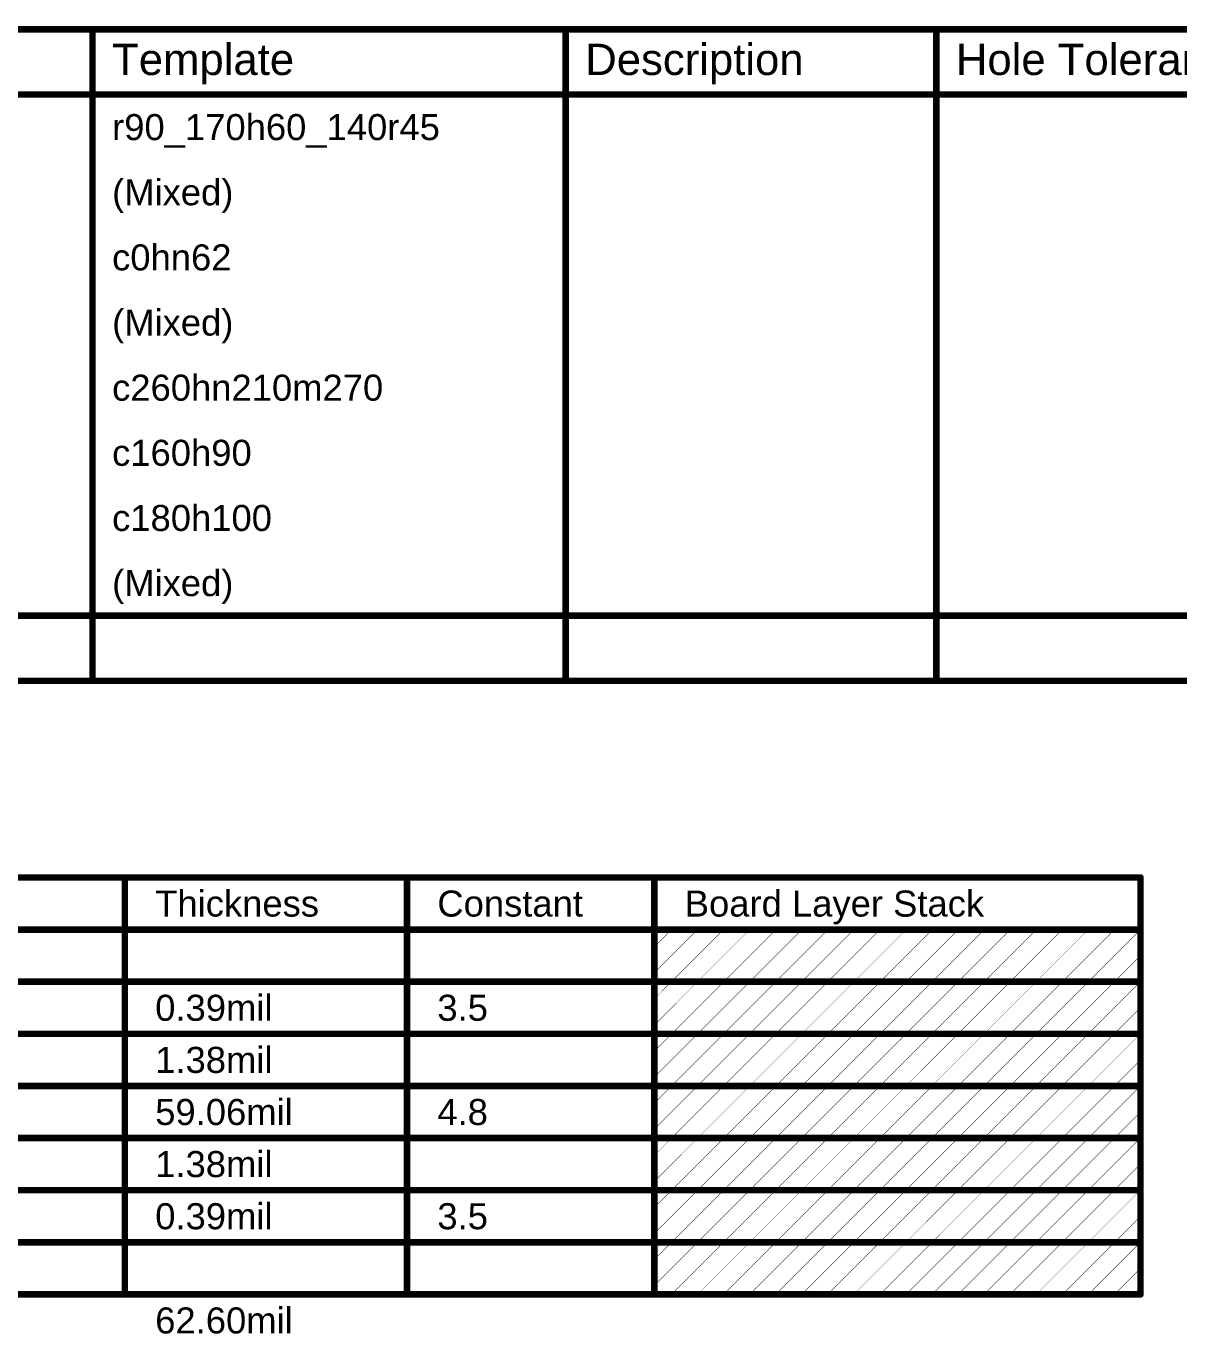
# Model space of a CAD drawing. Header units: inches. Extents: x -2 to 343, y -53 to 63.
# Drawn here: x 158.7 to 226.2, y -13.3 to 63.2 of the extents above; entities that cross this region are included whole.
import ezdxf

# ---------------------------------------------------------------- set-up
doc = ezdxf.new("R2010")
doc.units = ezdxf.units.IN
doc.layers.add('Drill Drawing', color=1, linetype='Continuous')
doc.layers.add('Fabrication', color=76, linetype='Continuous')
doc.styles.add('Arial', font='', dxfattribs={"height": 0.2})
doc.styles.get('Arial').set_extended_font_data('Arial')

msp = doc.modelspace()

# ---------------------------------------------------------------- linework, layer by layer
at = {"layer": 'Drill Drawing'}
for points in [[(2.223, 62.991, 0.381, 0.381, 0), (343.045, 62.991, 0.381, 0.381, 0)], [(162.63, 24.891, 0.381, 0.381, 0), (162.63, 62.991, 0.381, 0.381, 0)], [(190.308, 24.891, 0.381, 0.381, 0), (190.308, 62.991, 0.381, 0.381, 0)], [(211.994, 24.891, 0.381, 0.381, 0), (211.994, 62.991, 0.381, 0.381, 0)], [(2.223, 59.181, 0.381, 0.381, 0), (343.045, 59.181, 0.381, 0.381, 0)], [(2.223, 28.701, 0.381, 0.381, 0), (343.045, 28.701, 0.381, 0.381, 0)], [(2.223, 24.891, 0.381, 0.381, 0), (343.045, 24.891, 0.381, 0.381, 0)]]:
    msp.add_lwpolyline(points, format="xyseb", dxfattribs=at)
for points in [[(162.535, 62.991, 0.191, 0.191, 1), (162.726, 62.991, 0.191, 0.191, 1)], [(190.213, 62.991, 0.191, 0.191, 1), (190.404, 62.991, 0.191, 0.191, 1)], [(211.899, 62.991, 0.191, 0.191, 1), (212.089, 62.991, 0.191, 0.191, 1)], [(162.535, 24.891, 0.191, 0.191, 1), (162.726, 24.891, 0.191, 0.191, 1)], [(190.213, 24.891, 0.191, 0.191, 1), (190.404, 24.891, 0.191, 0.191, 1)], [(211.899, 24.891, 0.191, 0.191, 1), (212.089, 24.891, 0.191, 0.191, 1)]]:
    msp.add_lwpolyline(points, format="xyseb", close=True, dxfattribs=at)
at = {"layer": 'Fabrication'}
for points in [[(108.65, 13.386, 0.381, 0.381, 0), (223.936, 13.386, 0.381, 0.381, 0)], [(164.516, -10.998, 0.381, 0.381, 0), (164.516, 13.386, 0.381, 0.381, 0)], [(181.022, -10.998, 0.381, 0.381, 0), (181.022, 13.386, 0.381, 0.381, 0)], [(195.496, -10.998, 0.381, 0.381, 0), (195.496, 13.386, 0.381, 0.381, 0)], [(223.936, -10.998, 0.381, 0.381, 0), (223.936, 13.386, 0.381, 0.381, 0)], [(108.65, 10.338, 0.381, 0.381, 0), (223.936, 10.338, 0.381, 0.381, 0)], [(195.496, 9.33, 0.0254, 0.0254, 0), (196.504, 10.338, 0.0254, 0.0254, 0)], [(195.496, 7.806, 0.0254, 0.0254, 0), (198.028, 10.338, 0.0254, 0.0254, 0)], [(196.504, 7.29, 0.0254, 0.0254, 0), (199.552, 10.338, 0.0254, 0.0254, 0)], [(198.028, 7.29, 0.0254, 0.0254, 0), (201.076, 10.338, 0.0254, 0.0254, 0)], [(199.552, 7.29, 0.0254, 0.0254, 0), (202.6, 10.338, 0.0254, 0.0254, 0)], [(201.076, 7.29, 0.0254, 0.0254, 0), (204.124, 10.338, 0.0254, 0.0254, 0)], [(202.6, 7.29, 0.0254, 0.0254, 0), (205.648, 10.338, 0.0254, 0.0254, 0)], [(204.124, 7.29, 0.0254, 0.0254, 0), (207.172, 10.338, 0.0254, 0.0254, 0)], [(205.648, 7.29, 0.0254, 0.0254, 0), (208.696, 10.338, 0.0254, 0.0254, 0)], [(207.172, 7.29, 0.0254, 0.0254, 0), (210.22, 10.338, 0.0254, 0.0254, 0)], [(208.696, 7.29, 0.0254, 0.0254, 0), (211.744, 10.338, 0.0254, 0.0254, 0)], [(210.22, 7.29, 0.0254, 0.0254, 0), (213.268, 10.338, 0.0254, 0.0254, 0)], [(211.744, 7.29, 0.0254, 0.0254, 0), (214.792, 10.338, 0.0254, 0.0254, 0)], [(213.268, 7.29, 0.0254, 0.0254, 0), (216.316, 10.338, 0.0254, 0.0254, 0)], [(214.792, 7.29, 0.0254, 0.0254, 0), (217.84, 10.338, 0.0254, 0.0254, 0)], [(216.316, 7.29, 0.0254, 0.0254, 0), (219.364, 10.338, 0.0254, 0.0254, 0)], [(217.84, 7.29, 0.0254, 0.0254, 0), (220.888, 10.338, 0.0254, 0.0254, 0)], [(219.364, 7.29, 0.0254, 0.0254, 0), (222.412, 10.338, 0.0254, 0.0254, 0)], [(220.888, 7.29, 0.0254, 0.0254, 0), (223.936, 10.338, 0.0254, 0.0254, 0)], [(222.412, 7.29, 0.0254, 0.0254, 0), (223.936, 8.814, 0.0254, 0.0254, 0)], [(142.678, 7.29, 0.381, 0.381, 0), (164.516, 7.29, 0.381, 0.381, 0)], [(164.516, 7.29, 0.381, 0.381, 0), (181.022, 7.29, 0.381, 0.381, 0)], [(181.022, 7.29, 0.381, 0.381, 0), (195.496, 7.29, 0.381, 0.381, 0)], [(195.496, 7.29, 0.381, 0.381, 0), (223.936, 7.29, 0.381, 0.381, 0)], [(195.496, 6.282, 0.0254, 0.0254, 0), (196.504, 7.29, 0.0254, 0.0254, 0)], [(195.496, 4.758, 0.0254, 0.0254, 0), (198.028, 7.29, 0.0254, 0.0254, 0)], [(196.504, 4.242, 0.0254, 0.0254, 0), (199.552, 7.29, 0.0254, 0.0254, 0)], [(198.028, 4.242, 0.0254, 0.0254, 0), (201.076, 7.29, 0.0254, 0.0254, 0)], [(199.552, 4.242, 0.0254, 0.0254, 0), (202.6, 7.29, 0.0254, 0.0254, 0)], [(201.076, 4.242, 0.0254, 0.0254, 0), (204.124, 7.29, 0.0254, 0.0254, 0)], [(202.6, 4.242, 0.0254, 0.0254, 0), (205.648, 7.29, 0.0254, 0.0254, 0)], [(204.124, 4.242, 0.0254, 0.0254, 0), (207.172, 7.29, 0.0254, 0.0254, 0)], [(205.648, 4.242, 0.0254, 0.0254, 0), (208.696, 7.29, 0.0254, 0.0254, 0)], [(207.172, 4.242, 0.0254, 0.0254, 0), (210.22, 7.29, 0.0254, 0.0254, 0)], [(208.696, 4.242, 0.0254, 0.0254, 0), (211.744, 7.29, 0.0254, 0.0254, 0)], [(210.22, 4.242, 0.0254, 0.0254, 0), (213.268, 7.29, 0.0254, 0.0254, 0)], [(211.744, 4.242, 0.0254, 0.0254, 0), (214.792, 7.29, 0.0254, 0.0254, 0)], [(213.268, 4.242, 0.0254, 0.0254, 0), (216.316, 7.29, 0.0254, 0.0254, 0)], [(214.792, 4.242, 0.0254, 0.0254, 0), (217.84, 7.29, 0.0254, 0.0254, 0)], [(216.316, 4.242, 0.0254, 0.0254, 0), (219.364, 7.29, 0.0254, 0.0254, 0)], [(217.84, 4.242, 0.0254, 0.0254, 0), (220.888, 7.29, 0.0254, 0.0254, 0)], [(219.364, 4.242, 0.0254, 0.0254, 0), (222.412, 7.29, 0.0254, 0.0254, 0)], [(220.888, 4.242, 0.0254, 0.0254, 0), (223.936, 7.29, 0.0254, 0.0254, 0)], [(222.412, 4.242, 0.0254, 0.0254, 0), (223.936, 5.766, 0.0254, 0.0254, 0)], [(142.678, 4.242, 0.381, 0.381, 0), (164.516, 4.242, 0.381, 0.381, 0)], [(164.516, 4.242, 0.381, 0.381, 0), (181.022, 4.242, 0.381, 0.381, 0)], [(181.022, 4.242, 0.381, 0.381, 0), (195.496, 4.242, 0.381, 0.381, 0)], [(195.496, 4.242, 0.381, 0.381, 0), (223.936, 4.242, 0.381, 0.381, 0)], [(195.496, 3.234, 0.0254, 0.0254, 0), (196.504, 4.242, 0.0254, 0.0254, 0)], [(195.496, 1.71, 0.0254, 0.0254, 0), (198.028, 4.242, 0.0254, 0.0254, 0)], [(196.504, 1.194, 0.0254, 0.0254, 0), (199.552, 4.242, 0.0254, 0.0254, 0)], [(198.028, 1.194, 0.0254, 0.0254, 0), (201.076, 4.242, 0.0254, 0.0254, 0)], [(199.552, 1.194, 0.0254, 0.0254, 0), (202.6, 4.242, 0.0254, 0.0254, 0)], [(201.076, 1.194, 0.0254, 0.0254, 0), (204.124, 4.242, 0.0254, 0.0254, 0)], [(202.6, 1.194, 0.0254, 0.0254, 0), (205.648, 4.242, 0.0254, 0.0254, 0)], [(204.124, 1.194, 0.0254, 0.0254, 0), (207.172, 4.242, 0.0254, 0.0254, 0)], [(205.648, 1.194, 0.0254, 0.0254, 0), (208.696, 4.242, 0.0254, 0.0254, 0)], [(207.172, 1.194, 0.0254, 0.0254, 0), (210.22, 4.242, 0.0254, 0.0254, 0)], [(208.696, 1.194, 0.0254, 0.0254, 0), (211.744, 4.242, 0.0254, 0.0254, 0)], [(210.22, 1.194, 0.0254, 0.0254, 0), (213.268, 4.242, 0.0254, 0.0254, 0)], [(211.744, 1.194, 0.0254, 0.0254, 0), (214.792, 4.242, 0.0254, 0.0254, 0)], [(213.268, 1.194, 0.0254, 0.0254, 0), (216.316, 4.242, 0.0254, 0.0254, 0)], [(214.792, 1.194, 0.0254, 0.0254, 0), (217.84, 4.242, 0.0254, 0.0254, 0)], [(216.316, 1.194, 0.0254, 0.0254, 0), (219.364, 4.242, 0.0254, 0.0254, 0)], [(217.84, 1.194, 0.0254, 0.0254, 0), (220.888, 4.242, 0.0254, 0.0254, 0)], [(219.364, 1.194, 0.0254, 0.0254, 0), (222.412, 4.242, 0.0254, 0.0254, 0)], [(220.888, 1.194, 0.0254, 0.0254, 0), (223.936, 4.242, 0.0254, 0.0254, 0)], [(222.412, 1.194, 0.0254, 0.0254, 0), (223.936, 2.718, 0.0254, 0.0254, 0)], [(142.678, 1.194, 0.381, 0.381, 0), (164.516, 1.194, 0.381, 0.381, 0)], [(164.516, 1.194, 0.381, 0.381, 0), (181.022, 1.194, 0.381, 0.381, 0)], [(181.022, 1.194, 0.381, 0.381, 0), (195.496, 1.194, 0.381, 0.381, 0)], [(195.496, 1.194, 0.381, 0.381, 0), (223.936, 1.194, 0.381, 0.381, 0)], [(195.496, 0.186, 0.0254, 0.0254, 0), (196.504, 1.194, 0.0254, 0.0254, 0)], [(195.496, -1.338, 0.0254, 0.0254, 0), (198.028, 1.194, 0.0254, 0.0254, 0)], [(196.504, -1.854, 0.0254, 0.0254, 0), (199.552, 1.194, 0.0254, 0.0254, 0)], [(198.028, -1.854, 0.0254, 0.0254, 0), (201.076, 1.194, 0.0254, 0.0254, 0)], [(199.552, -1.854, 0.0254, 0.0254, 0), (202.6, 1.194, 0.0254, 0.0254, 0)], [(201.076, -1.854, 0.0254, 0.0254, 0), (204.124, 1.194, 0.0254, 0.0254, 0)], [(202.6, -1.854, 0.0254, 0.0254, 0), (205.648, 1.194, 0.0254, 0.0254, 0)], [(204.124, -1.854, 0.0254, 0.0254, 0), (207.172, 1.194, 0.0254, 0.0254, 0)], [(205.648, -1.854, 0.0254, 0.0254, 0), (208.696, 1.194, 0.0254, 0.0254, 0)], [(207.172, -1.854, 0.0254, 0.0254, 0), (210.22, 1.194, 0.0254, 0.0254, 0)], [(208.696, -1.854, 0.0254, 0.0254, 0), (211.744, 1.194, 0.0254, 0.0254, 0)], [(210.22, -1.854, 0.0254, 0.0254, 0), (213.268, 1.194, 0.0254, 0.0254, 0)], [(211.744, -1.854, 0.0254, 0.0254, 0), (214.792, 1.194, 0.0254, 0.0254, 0)], [(213.268, -1.854, 0.0254, 0.0254, 0), (216.316, 1.194, 0.0254, 0.0254, 0)], [(214.792, -1.854, 0.0254, 0.0254, 0), (217.84, 1.194, 0.0254, 0.0254, 0)], [(216.316, -1.854, 0.0254, 0.0254, 0), (219.364, 1.194, 0.0254, 0.0254, 0)], [(217.84, -1.854, 0.0254, 0.0254, 0), (220.888, 1.194, 0.0254, 0.0254, 0)], [(219.364, -1.854, 0.0254, 0.0254, 0), (222.412, 1.194, 0.0254, 0.0254, 0)], [(220.888, -1.854, 0.0254, 0.0254, 0), (223.936, 1.194, 0.0254, 0.0254, 0)], [(222.412, -1.854, 0.0254, 0.0254, 0), (223.936, -0.33, 0.0254, 0.0254, 0)], [(142.678, -1.854, 0.381, 0.381, 0), (164.516, -1.854, 0.381, 0.381, 0)], [(164.516, -1.854, 0.381, 0.381, 0), (181.022, -1.854, 0.381, 0.381, 0)], [(181.022, -1.854, 0.381, 0.381, 0), (195.496, -1.854, 0.381, 0.381, 0)], [(195.496, -1.854, 0.381, 0.381, 0), (223.936, -1.854, 0.381, 0.381, 0)], [(195.496, -2.862, 0.0254, 0.0254, 0), (196.504, -1.854, 0.0254, 0.0254, 0)], [(195.496, -4.386, 0.0254, 0.0254, 0), (198.028, -1.854, 0.0254, 0.0254, 0)], [(196.504, -4.902, 0.0254, 0.0254, 0), (199.552, -1.854, 0.0254, 0.0254, 0)], [(198.028, -4.902, 0.0254, 0.0254, 0), (201.076, -1.854, 0.0254, 0.0254, 0)], [(199.552, -4.902, 0.0254, 0.0254, 0), (202.6, -1.854, 0.0254, 0.0254, 0)], [(201.076, -4.902, 0.0254, 0.0254, 0), (204.124, -1.854, 0.0254, 0.0254, 0)], [(202.6, -4.902, 0.0254, 0.0254, 0), (205.648, -1.854, 0.0254, 0.0254, 0)], [(204.124, -4.902, 0.0254, 0.0254, 0), (207.172, -1.854, 0.0254, 0.0254, 0)], [(205.648, -4.902, 0.0254, 0.0254, 0), (208.696, -1.854, 0.0254, 0.0254, 0)], [(207.172, -4.902, 0.0254, 0.0254, 0), (210.22, -1.854, 0.0254, 0.0254, 0)], [(208.696, -4.902, 0.0254, 0.0254, 0), (211.744, -1.854, 0.0254, 0.0254, 0)], [(210.22, -4.902, 0.0254, 0.0254, 0), (213.268, -1.854, 0.0254, 0.0254, 0)], [(211.744, -4.902, 0.0254, 0.0254, 0), (214.792, -1.854, 0.0254, 0.0254, 0)], [(213.268, -4.902, 0.0254, 0.0254, 0), (216.316, -1.854, 0.0254, 0.0254, 0)], [(214.792, -4.902, 0.0254, 0.0254, 0), (217.84, -1.854, 0.0254, 0.0254, 0)], [(216.316, -4.902, 0.0254, 0.0254, 0), (219.364, -1.854, 0.0254, 0.0254, 0)], [(217.84, -4.902, 0.0254, 0.0254, 0), (220.888, -1.854, 0.0254, 0.0254, 0)], [(219.364, -4.902, 0.0254, 0.0254, 0), (222.412, -1.854, 0.0254, 0.0254, 0)], [(220.888, -4.902, 0.0254, 0.0254, 0), (223.936, -1.854, 0.0254, 0.0254, 0)], [(222.412, -4.902, 0.0254, 0.0254, 0), (223.936, -3.378, 0.0254, 0.0254, 0)], [(142.678, -4.902, 0.381, 0.381, 0), (164.516, -4.902, 0.381, 0.381, 0)], [(164.516, -4.902, 0.381, 0.381, 0), (181.022, -4.902, 0.381, 0.381, 0)], [(181.022, -4.902, 0.381, 0.381, 0), (195.496, -4.902, 0.381, 0.381, 0)], [(195.496, -4.902, 0.381, 0.381, 0), (223.936, -4.902, 0.381, 0.381, 0)], [(195.496, -5.91, 0.0254, 0.0254, 0), (196.504, -4.902, 0.0254, 0.0254, 0)], [(195.496, -7.434, 0.0254, 0.0254, 0), (198.028, -4.902, 0.0254, 0.0254, 0)], [(196.504, -7.95, 0.0254, 0.0254, 0), (199.552, -4.902, 0.0254, 0.0254, 0)], [(198.028, -7.95, 0.0254, 0.0254, 0), (201.076, -4.902, 0.0254, 0.0254, 0)], [(199.552, -7.95, 0.0254, 0.0254, 0), (202.6, -4.902, 0.0254, 0.0254, 0)], [(201.076, -7.95, 0.0254, 0.0254, 0), (204.124, -4.902, 0.0254, 0.0254, 0)], [(202.6, -7.95, 0.0254, 0.0254, 0), (205.648, -4.902, 0.0254, 0.0254, 0)], [(204.124, -7.95, 0.0254, 0.0254, 0), (207.172, -4.902, 0.0254, 0.0254, 0)], [(205.648, -7.95, 0.0254, 0.0254, 0), (208.696, -4.902, 0.0254, 0.0254, 0)], [(207.172, -7.95, 0.0254, 0.0254, 0), (210.22, -4.902, 0.0254, 0.0254, 0)], [(208.696, -7.95, 0.0254, 0.0254, 0), (211.744, -4.902, 0.0254, 0.0254, 0)], [(210.22, -7.95, 0.0254, 0.0254, 0), (213.268, -4.902, 0.0254, 0.0254, 0)], [(211.744, -7.95, 0.0254, 0.0254, 0), (214.792, -4.902, 0.0254, 0.0254, 0)], [(213.268, -7.95, 0.0254, 0.0254, 0), (216.316, -4.902, 0.0254, 0.0254, 0)], [(214.792, -7.95, 0.0254, 0.0254, 0), (217.84, -4.902, 0.0254, 0.0254, 0)], [(216.316, -7.95, 0.0254, 0.0254, 0), (219.364, -4.902, 0.0254, 0.0254, 0)], [(217.84, -7.95, 0.0254, 0.0254, 0), (220.888, -4.902, 0.0254, 0.0254, 0)], [(219.364, -7.95, 0.0254, 0.0254, 0), (222.412, -4.902, 0.0254, 0.0254, 0)], [(220.888, -7.95, 0.0254, 0.0254, 0), (223.936, -4.902, 0.0254, 0.0254, 0)], [(222.412, -7.95, 0.0254, 0.0254, 0), (223.936, -6.426, 0.0254, 0.0254, 0)], [(142.678, -7.95, 0.381, 0.381, 0), (164.516, -7.95, 0.381, 0.381, 0)], [(164.516, -7.95, 0.381, 0.381, 0), (181.022, -7.95, 0.381, 0.381, 0)], [(181.022, -7.95, 0.381, 0.381, 0), (195.496, -7.95, 0.381, 0.381, 0)], [(195.496, -7.95, 0.381, 0.381, 0), (223.936, -7.95, 0.381, 0.381, 0)], [(195.496, -8.958, 0.0254, 0.0254, 0), (196.504, -7.95, 0.0254, 0.0254, 0)], [(195.496, -10.482, 0.0254, 0.0254, 0), (198.028, -7.95, 0.0254, 0.0254, 0)], [(196.504, -10.998, 0.0254, 0.0254, 0), (199.552, -7.95, 0.0254, 0.0254, 0)], [(198.028, -10.998, 0.0254, 0.0254, 0), (201.076, -7.95, 0.0254, 0.0254, 0)], [(199.552, -10.998, 0.0254, 0.0254, 0), (202.6, -7.95, 0.0254, 0.0254, 0)], [(201.076, -10.998, 0.0254, 0.0254, 0), (204.124, -7.95, 0.0254, 0.0254, 0)], [(202.6, -10.998, 0.0254, 0.0254, 0), (205.648, -7.95, 0.0254, 0.0254, 0)], [(204.124, -10.998, 0.0254, 0.0254, 0), (207.172, -7.95, 0.0254, 0.0254, 0)], [(205.648, -10.998, 0.0254, 0.0254, 0), (208.696, -7.95, 0.0254, 0.0254, 0)], [(207.172, -10.998, 0.0254, 0.0254, 0), (210.22, -7.95, 0.0254, 0.0254, 0)], [(208.696, -10.998, 0.0254, 0.0254, 0), (211.744, -7.95, 0.0254, 0.0254, 0)], [(210.22, -10.998, 0.0254, 0.0254, 0), (213.268, -7.95, 0.0254, 0.0254, 0)], [(211.744, -10.998, 0.0254, 0.0254, 0), (214.792, -7.95, 0.0254, 0.0254, 0)], [(213.268, -10.998, 0.0254, 0.0254, 0), (216.316, -7.95, 0.0254, 0.0254, 0)], [(214.792, -10.998, 0.0254, 0.0254, 0), (217.84, -7.95, 0.0254, 0.0254, 0)], [(216.316, -10.998, 0.0254, 0.0254, 0), (219.364, -7.95, 0.0254, 0.0254, 0)], [(217.84, -10.998, 0.0254, 0.0254, 0), (220.888, -7.95, 0.0254, 0.0254, 0)], [(219.364, -10.998, 0.0254, 0.0254, 0), (222.412, -7.95, 0.0254, 0.0254, 0)], [(220.888, -10.998, 0.0254, 0.0254, 0), (223.936, -7.95, 0.0254, 0.0254, 0)], [(222.412, -10.998, 0.0254, 0.0254, 0), (223.936, -9.474, 0.0254, 0.0254, 0)], [(142.678, -10.998, 0.381, 0.381, 0), (164.516, -10.998, 0.381, 0.381, 0)], [(164.516, -10.998, 0.381, 0.381, 0), (181.022, -10.998, 0.381, 0.381, 0)], [(181.022, -10.998, 0.381, 0.381, 0), (195.496, -10.998, 0.381, 0.381, 0)], [(195.496, -10.998, 0.381, 0.381, 0), (223.936, -10.998, 0.381, 0.381, 0)]]:
    msp.add_lwpolyline(points, format="xyseb", dxfattribs=at)
for points in [[(164.421, 13.386, 0.191, 0.191, 1), (164.611, 13.386, 0.191, 0.191, 1)], [(180.926, 13.386, 0.191, 0.191, 1), (181.117, 13.386, 0.191, 0.191, 1)], [(195.401, 13.386, 0.191, 0.191, 1), (195.591, 13.386, 0.191, 0.191, 1)], [(223.841, 13.386, 0.191, 0.191, 1), (224.031, 13.386, 0.191, 0.191, 1)], [(223.841, 13.386, 0.191, 0.191, 1), (224.031, 13.386, 0.191, 0.191, 1)], [(196.498, 10.338, 0.0127, 0.0127, 1), (196.51, 10.338, 0.0127, 0.0127, 1)], [(198.022, 10.338, 0.0127, 0.0127, 1), (198.034, 10.338, 0.0127, 0.0127, 1)], [(199.546, 10.338, 0.0127, 0.0127, 1), (199.558, 10.338, 0.0127, 0.0127, 1)], [(201.07, 10.338, 0.0127, 0.0127, 1), (201.082, 10.338, 0.0127, 0.0127, 1)], [(202.594, 10.338, 0.0127, 0.0127, 1), (202.606, 10.338, 0.0127, 0.0127, 1)], [(204.118, 10.338, 0.0127, 0.0127, 1), (204.13, 10.338, 0.0127, 0.0127, 1)], [(205.642, 10.338, 0.0127, 0.0127, 1), (205.654, 10.338, 0.0127, 0.0127, 1)], [(207.166, 10.338, 0.0127, 0.0127, 1), (207.178, 10.338, 0.0127, 0.0127, 1)], [(208.69, 10.338, 0.0127, 0.0127, 1), (208.702, 10.338, 0.0127, 0.0127, 1)], [(210.214, 10.338, 0.0127, 0.0127, 1), (210.226, 10.338, 0.0127, 0.0127, 1)], [(211.738, 10.338, 0.0127, 0.0127, 1), (211.75, 10.338, 0.0127, 0.0127, 1)], [(213.262, 10.338, 0.0127, 0.0127, 1), (213.274, 10.338, 0.0127, 0.0127, 1)], [(214.786, 10.338, 0.0127, 0.0127, 1), (214.798, 10.338, 0.0127, 0.0127, 1)], [(216.31, 10.338, 0.0127, 0.0127, 1), (216.322, 10.338, 0.0127, 0.0127, 1)], [(217.834, 10.338, 0.0127, 0.0127, 1), (217.846, 10.338, 0.0127, 0.0127, 1)], [(219.358, 10.338, 0.0127, 0.0127, 1), (219.37, 10.338, 0.0127, 0.0127, 1)], [(220.882, 10.338, 0.0127, 0.0127, 1), (220.894, 10.338, 0.0127, 0.0127, 1)], [(222.406, 10.338, 0.0127, 0.0127, 1), (222.418, 10.338, 0.0127, 0.0127, 1)], [(223.841, 10.338, 0.191, 0.191, 1), (224.031, 10.338, 0.191, 0.191, 1)], [(223.93, 10.338, 0.0127, 0.0127, 1), (223.942, 10.338, 0.0127, 0.0127, 1)], [(195.49, 9.33, 0.0127, 0.0127, 1), (195.502, 9.33, 0.0127, 0.0127, 1)], [(223.93, 8.814, 0.0127, 0.0127, 1), (223.942, 8.814, 0.0127, 0.0127, 1)], [(195.49, 7.806, 0.0127, 0.0127, 1), (195.502, 7.806, 0.0127, 0.0127, 1)], [(164.421, 7.29, 0.191, 0.191, 1), (164.611, 7.29, 0.191, 0.191, 1)], [(164.421, 7.29, 0.191, 0.191, 1), (164.611, 7.29, 0.191, 0.191, 1)], [(180.926, 7.29, 0.191, 0.191, 1), (181.117, 7.29, 0.191, 0.191, 1)], [(180.926, 7.29, 0.191, 0.191, 1), (181.117, 7.29, 0.191, 0.191, 1)], [(195.401, 7.29, 0.191, 0.191, 1), (195.591, 7.29, 0.191, 0.191, 1)], [(195.401, 7.29, 0.191, 0.191, 1), (195.591, 7.29, 0.191, 0.191, 1)], [(196.498, 7.29, 0.0127, 0.0127, 1), (196.51, 7.29, 0.0127, 0.0127, 1)], [(196.498, 7.29, 0.0127, 0.0127, 1), (196.51, 7.29, 0.0127, 0.0127, 1)], [(198.022, 7.29, 0.0127, 0.0127, 1), (198.034, 7.29, 0.0127, 0.0127, 1)], [(198.022, 7.29, 0.0127, 0.0127, 1), (198.034, 7.29, 0.0127, 0.0127, 1)], [(199.546, 7.29, 0.0127, 0.0127, 1), (199.558, 7.29, 0.0127, 0.0127, 1)], [(199.546, 7.29, 0.0127, 0.0127, 1), (199.558, 7.29, 0.0127, 0.0127, 1)], [(201.07, 7.29, 0.0127, 0.0127, 1), (201.082, 7.29, 0.0127, 0.0127, 1)], [(201.07, 7.29, 0.0127, 0.0127, 1), (201.082, 7.29, 0.0127, 0.0127, 1)], [(202.594, 7.29, 0.0127, 0.0127, 1), (202.606, 7.29, 0.0127, 0.0127, 1)], [(202.594, 7.29, 0.0127, 0.0127, 1), (202.606, 7.29, 0.0127, 0.0127, 1)], [(204.118, 7.29, 0.0127, 0.0127, 1), (204.13, 7.29, 0.0127, 0.0127, 1)], [(204.118, 7.29, 0.0127, 0.0127, 1), (204.13, 7.29, 0.0127, 0.0127, 1)], [(205.642, 7.29, 0.0127, 0.0127, 1), (205.654, 7.29, 0.0127, 0.0127, 1)], [(205.642, 7.29, 0.0127, 0.0127, 1), (205.654, 7.29, 0.0127, 0.0127, 1)], [(207.166, 7.29, 0.0127, 0.0127, 1), (207.178, 7.29, 0.0127, 0.0127, 1)], [(207.166, 7.29, 0.0127, 0.0127, 1), (207.178, 7.29, 0.0127, 0.0127, 1)], [(208.69, 7.29, 0.0127, 0.0127, 1), (208.702, 7.29, 0.0127, 0.0127, 1)], [(208.69, 7.29, 0.0127, 0.0127, 1), (208.702, 7.29, 0.0127, 0.0127, 1)], [(210.214, 7.29, 0.0127, 0.0127, 1), (210.226, 7.29, 0.0127, 0.0127, 1)], [(210.214, 7.29, 0.0127, 0.0127, 1), (210.226, 7.29, 0.0127, 0.0127, 1)], [(211.738, 7.29, 0.0127, 0.0127, 1), (211.75, 7.29, 0.0127, 0.0127, 1)], [(211.738, 7.29, 0.0127, 0.0127, 1), (211.75, 7.29, 0.0127, 0.0127, 1)], [(213.262, 7.29, 0.0127, 0.0127, 1), (213.274, 7.29, 0.0127, 0.0127, 1)], [(213.262, 7.29, 0.0127, 0.0127, 1), (213.274, 7.29, 0.0127, 0.0127, 1)], [(214.786, 7.29, 0.0127, 0.0127, 1), (214.798, 7.29, 0.0127, 0.0127, 1)], [(214.786, 7.29, 0.0127, 0.0127, 1), (214.798, 7.29, 0.0127, 0.0127, 1)], [(216.31, 7.29, 0.0127, 0.0127, 1), (216.322, 7.29, 0.0127, 0.0127, 1)], [(216.31, 7.29, 0.0127, 0.0127, 1), (216.322, 7.29, 0.0127, 0.0127, 1)], [(217.834, 7.29, 0.0127, 0.0127, 1), (217.846, 7.29, 0.0127, 0.0127, 1)], [(217.834, 7.29, 0.0127, 0.0127, 1), (217.846, 7.29, 0.0127, 0.0127, 1)], [(219.358, 7.29, 0.0127, 0.0127, 1), (219.37, 7.29, 0.0127, 0.0127, 1)], [(219.358, 7.29, 0.0127, 0.0127, 1), (219.37, 7.29, 0.0127, 0.0127, 1)], [(220.882, 7.29, 0.0127, 0.0127, 1), (220.894, 7.29, 0.0127, 0.0127, 1)], [(220.882, 7.29, 0.0127, 0.0127, 1), (220.894, 7.29, 0.0127, 0.0127, 1)], [(222.406, 7.29, 0.0127, 0.0127, 1), (222.418, 7.29, 0.0127, 0.0127, 1)], [(222.406, 7.29, 0.0127, 0.0127, 1), (222.418, 7.29, 0.0127, 0.0127, 1)], [(223.841, 7.29, 0.191, 0.191, 1), (224.031, 7.29, 0.191, 0.191, 1)], [(223.93, 7.29, 0.0127, 0.0127, 1), (223.942, 7.29, 0.0127, 0.0127, 1)], [(195.49, 6.282, 0.0127, 0.0127, 1), (195.502, 6.282, 0.0127, 0.0127, 1)], [(223.93, 5.766, 0.0127, 0.0127, 1), (223.942, 5.766, 0.0127, 0.0127, 1)], [(195.49, 4.758, 0.0127, 0.0127, 1), (195.502, 4.758, 0.0127, 0.0127, 1)], [(164.421, 4.242, 0.191, 0.191, 1), (164.611, 4.242, 0.191, 0.191, 1)], [(164.421, 4.242, 0.191, 0.191, 1), (164.611, 4.242, 0.191, 0.191, 1)], [(180.926, 4.242, 0.191, 0.191, 1), (181.117, 4.242, 0.191, 0.191, 1)], [(180.926, 4.242, 0.191, 0.191, 1), (181.117, 4.242, 0.191, 0.191, 1)], [(195.401, 4.242, 0.191, 0.191, 1), (195.591, 4.242, 0.191, 0.191, 1)], [(195.401, 4.242, 0.191, 0.191, 1), (195.591, 4.242, 0.191, 0.191, 1)], [(196.498, 4.242, 0.0127, 0.0127, 1), (196.51, 4.242, 0.0127, 0.0127, 1)], [(196.498, 4.242, 0.0127, 0.0127, 1), (196.51, 4.242, 0.0127, 0.0127, 1)], [(198.022, 4.242, 0.0127, 0.0127, 1), (198.034, 4.242, 0.0127, 0.0127, 1)], [(198.022, 4.242, 0.0127, 0.0127, 1), (198.034, 4.242, 0.0127, 0.0127, 1)], [(199.546, 4.242, 0.0127, 0.0127, 1), (199.558, 4.242, 0.0127, 0.0127, 1)], [(199.546, 4.242, 0.0127, 0.0127, 1), (199.558, 4.242, 0.0127, 0.0127, 1)], [(201.07, 4.242, 0.0127, 0.0127, 1), (201.082, 4.242, 0.0127, 0.0127, 1)], [(201.07, 4.242, 0.0127, 0.0127, 1), (201.082, 4.242, 0.0127, 0.0127, 1)], [(202.594, 4.242, 0.0127, 0.0127, 1), (202.606, 4.242, 0.0127, 0.0127, 1)], [(202.594, 4.242, 0.0127, 0.0127, 1), (202.606, 4.242, 0.0127, 0.0127, 1)], [(204.118, 4.242, 0.0127, 0.0127, 1), (204.13, 4.242, 0.0127, 0.0127, 1)], [(204.118, 4.242, 0.0127, 0.0127, 1), (204.13, 4.242, 0.0127, 0.0127, 1)], [(205.642, 4.242, 0.0127, 0.0127, 1), (205.654, 4.242, 0.0127, 0.0127, 1)], [(205.642, 4.242, 0.0127, 0.0127, 1), (205.654, 4.242, 0.0127, 0.0127, 1)], [(207.166, 4.242, 0.0127, 0.0127, 1), (207.178, 4.242, 0.0127, 0.0127, 1)], [(207.166, 4.242, 0.0127, 0.0127, 1), (207.178, 4.242, 0.0127, 0.0127, 1)], [(208.69, 4.242, 0.0127, 0.0127, 1), (208.702, 4.242, 0.0127, 0.0127, 1)], [(208.69, 4.242, 0.0127, 0.0127, 1), (208.702, 4.242, 0.0127, 0.0127, 1)], [(210.214, 4.242, 0.0127, 0.0127, 1), (210.226, 4.242, 0.0127, 0.0127, 1)], [(210.214, 4.242, 0.0127, 0.0127, 1), (210.226, 4.242, 0.0127, 0.0127, 1)], [(211.738, 4.242, 0.0127, 0.0127, 1), (211.75, 4.242, 0.0127, 0.0127, 1)], [(211.738, 4.242, 0.0127, 0.0127, 1), (211.75, 4.242, 0.0127, 0.0127, 1)], [(213.262, 4.242, 0.0127, 0.0127, 1), (213.274, 4.242, 0.0127, 0.0127, 1)], [(213.262, 4.242, 0.0127, 0.0127, 1), (213.274, 4.242, 0.0127, 0.0127, 1)], [(214.786, 4.242, 0.0127, 0.0127, 1), (214.798, 4.242, 0.0127, 0.0127, 1)], [(214.786, 4.242, 0.0127, 0.0127, 1), (214.798, 4.242, 0.0127, 0.0127, 1)], [(216.31, 4.242, 0.0127, 0.0127, 1), (216.322, 4.242, 0.0127, 0.0127, 1)], [(216.31, 4.242, 0.0127, 0.0127, 1), (216.322, 4.242, 0.0127, 0.0127, 1)], [(217.834, 4.242, 0.0127, 0.0127, 1), (217.846, 4.242, 0.0127, 0.0127, 1)], [(217.834, 4.242, 0.0127, 0.0127, 1), (217.846, 4.242, 0.0127, 0.0127, 1)], [(219.358, 4.242, 0.0127, 0.0127, 1), (219.37, 4.242, 0.0127, 0.0127, 1)], [(219.358, 4.242, 0.0127, 0.0127, 1), (219.37, 4.242, 0.0127, 0.0127, 1)], [(220.882, 4.242, 0.0127, 0.0127, 1), (220.894, 4.242, 0.0127, 0.0127, 1)], [(220.882, 4.242, 0.0127, 0.0127, 1), (220.894, 4.242, 0.0127, 0.0127, 1)], [(222.406, 4.242, 0.0127, 0.0127, 1), (222.418, 4.242, 0.0127, 0.0127, 1)], [(222.406, 4.242, 0.0127, 0.0127, 1), (222.418, 4.242, 0.0127, 0.0127, 1)], [(223.841, 4.242, 0.191, 0.191, 1), (224.031, 4.242, 0.191, 0.191, 1)], [(223.93, 4.242, 0.0127, 0.0127, 1), (223.942, 4.242, 0.0127, 0.0127, 1)], [(195.49, 3.234, 0.0127, 0.0127, 1), (195.502, 3.234, 0.0127, 0.0127, 1)], [(223.93, 2.718, 0.0127, 0.0127, 1), (223.942, 2.718, 0.0127, 0.0127, 1)], [(195.49, 1.71, 0.0127, 0.0127, 1), (195.502, 1.71, 0.0127, 0.0127, 1)], [(164.421, 1.194, 0.191, 0.191, 1), (164.611, 1.194, 0.191, 0.191, 1)], [(164.421, 1.194, 0.191, 0.191, 1), (164.611, 1.194, 0.191, 0.191, 1)], [(180.926, 1.194, 0.191, 0.191, 1), (181.117, 1.194, 0.191, 0.191, 1)], [(180.926, 1.194, 0.191, 0.191, 1), (181.117, 1.194, 0.191, 0.191, 1)], [(195.401, 1.194, 0.191, 0.191, 1), (195.591, 1.194, 0.191, 0.191, 1)], [(195.401, 1.194, 0.191, 0.191, 1), (195.591, 1.194, 0.191, 0.191, 1)], [(196.498, 1.194, 0.0127, 0.0127, 1), (196.51, 1.194, 0.0127, 0.0127, 1)], [(196.498, 1.194, 0.0127, 0.0127, 1), (196.51, 1.194, 0.0127, 0.0127, 1)], [(198.022, 1.194, 0.0127, 0.0127, 1), (198.034, 1.194, 0.0127, 0.0127, 1)], [(198.022, 1.194, 0.0127, 0.0127, 1), (198.034, 1.194, 0.0127, 0.0127, 1)], [(199.546, 1.194, 0.0127, 0.0127, 1), (199.558, 1.194, 0.0127, 0.0127, 1)], [(199.546, 1.194, 0.0127, 0.0127, 1), (199.558, 1.194, 0.0127, 0.0127, 1)], [(201.07, 1.194, 0.0127, 0.0127, 1), (201.082, 1.194, 0.0127, 0.0127, 1)], [(201.07, 1.194, 0.0127, 0.0127, 1), (201.082, 1.194, 0.0127, 0.0127, 1)], [(202.594, 1.194, 0.0127, 0.0127, 1), (202.606, 1.194, 0.0127, 0.0127, 1)], [(202.594, 1.194, 0.0127, 0.0127, 1), (202.606, 1.194, 0.0127, 0.0127, 1)], [(204.118, 1.194, 0.0127, 0.0127, 1), (204.13, 1.194, 0.0127, 0.0127, 1)], [(204.118, 1.194, 0.0127, 0.0127, 1), (204.13, 1.194, 0.0127, 0.0127, 1)], [(205.642, 1.194, 0.0127, 0.0127, 1), (205.654, 1.194, 0.0127, 0.0127, 1)], [(205.642, 1.194, 0.0127, 0.0127, 1), (205.654, 1.194, 0.0127, 0.0127, 1)], [(207.166, 1.194, 0.0127, 0.0127, 1), (207.178, 1.194, 0.0127, 0.0127, 1)], [(207.166, 1.194, 0.0127, 0.0127, 1), (207.178, 1.194, 0.0127, 0.0127, 1)], [(208.69, 1.194, 0.0127, 0.0127, 1), (208.702, 1.194, 0.0127, 0.0127, 1)], [(208.69, 1.194, 0.0127, 0.0127, 1), (208.702, 1.194, 0.0127, 0.0127, 1)], [(210.214, 1.194, 0.0127, 0.0127, 1), (210.226, 1.194, 0.0127, 0.0127, 1)], [(210.214, 1.194, 0.0127, 0.0127, 1), (210.226, 1.194, 0.0127, 0.0127, 1)], [(211.738, 1.194, 0.0127, 0.0127, 1), (211.75, 1.194, 0.0127, 0.0127, 1)], [(211.738, 1.194, 0.0127, 0.0127, 1), (211.75, 1.194, 0.0127, 0.0127, 1)], [(213.262, 1.194, 0.0127, 0.0127, 1), (213.274, 1.194, 0.0127, 0.0127, 1)], [(213.262, 1.194, 0.0127, 0.0127, 1), (213.274, 1.194, 0.0127, 0.0127, 1)], [(214.786, 1.194, 0.0127, 0.0127, 1), (214.798, 1.194, 0.0127, 0.0127, 1)], [(214.786, 1.194, 0.0127, 0.0127, 1), (214.798, 1.194, 0.0127, 0.0127, 1)], [(216.31, 1.194, 0.0127, 0.0127, 1), (216.322, 1.194, 0.0127, 0.0127, 1)], [(216.31, 1.194, 0.0127, 0.0127, 1), (216.322, 1.194, 0.0127, 0.0127, 1)], [(217.834, 1.194, 0.0127, 0.0127, 1), (217.846, 1.194, 0.0127, 0.0127, 1)], [(217.834, 1.194, 0.0127, 0.0127, 1), (217.846, 1.194, 0.0127, 0.0127, 1)], [(219.358, 1.194, 0.0127, 0.0127, 1), (219.37, 1.194, 0.0127, 0.0127, 1)], [(219.358, 1.194, 0.0127, 0.0127, 1), (219.37, 1.194, 0.0127, 0.0127, 1)], [(220.882, 1.194, 0.0127, 0.0127, 1), (220.894, 1.194, 0.0127, 0.0127, 1)], [(220.882, 1.194, 0.0127, 0.0127, 1), (220.894, 1.194, 0.0127, 0.0127, 1)], [(222.406, 1.194, 0.0127, 0.0127, 1), (222.418, 1.194, 0.0127, 0.0127, 1)], [(222.406, 1.194, 0.0127, 0.0127, 1), (222.418, 1.194, 0.0127, 0.0127, 1)], [(223.841, 1.194, 0.191, 0.191, 1), (224.031, 1.194, 0.191, 0.191, 1)], [(223.93, 1.194, 0.0127, 0.0127, 1), (223.942, 1.194, 0.0127, 0.0127, 1)], [(195.49, 0.186, 0.0127, 0.0127, 1), (195.502, 0.186, 0.0127, 0.0127, 1)], [(223.93, -0.33, 0.0127, 0.0127, 1), (223.942, -0.33, 0.0127, 0.0127, 1)], [(195.49, -1.338, 0.0127, 0.0127, 1), (195.502, -1.338, 0.0127, 0.0127, 1)], [(164.421, -1.854, 0.191, 0.191, 1), (164.611, -1.854, 0.191, 0.191, 1)], [(164.421, -1.854, 0.191, 0.191, 1), (164.611, -1.854, 0.191, 0.191, 1)], [(180.926, -1.854, 0.191, 0.191, 1), (181.117, -1.854, 0.191, 0.191, 1)], [(180.926, -1.854, 0.191, 0.191, 1), (181.117, -1.854, 0.191, 0.191, 1)], [(195.401, -1.854, 0.191, 0.191, 1), (195.591, -1.854, 0.191, 0.191, 1)], [(195.401, -1.854, 0.191, 0.191, 1), (195.591, -1.854, 0.191, 0.191, 1)], [(196.498, -1.854, 0.0127, 0.0127, 1), (196.51, -1.854, 0.0127, 0.0127, 1)], [(196.498, -1.854, 0.0127, 0.0127, 1), (196.51, -1.854, 0.0127, 0.0127, 1)], [(198.022, -1.854, 0.0127, 0.0127, 1), (198.034, -1.854, 0.0127, 0.0127, 1)], [(198.022, -1.854, 0.0127, 0.0127, 1), (198.034, -1.854, 0.0127, 0.0127, 1)], [(199.546, -1.854, 0.0127, 0.0127, 1), (199.558, -1.854, 0.0127, 0.0127, 1)], [(199.546, -1.854, 0.0127, 0.0127, 1), (199.558, -1.854, 0.0127, 0.0127, 1)], [(201.07, -1.854, 0.0127, 0.0127, 1), (201.082, -1.854, 0.0127, 0.0127, 1)], [(201.07, -1.854, 0.0127, 0.0127, 1), (201.082, -1.854, 0.0127, 0.0127, 1)], [(202.594, -1.854, 0.0127, 0.0127, 1), (202.606, -1.854, 0.0127, 0.0127, 1)], [(202.594, -1.854, 0.0127, 0.0127, 1), (202.606, -1.854, 0.0127, 0.0127, 1)], [(204.118, -1.854, 0.0127, 0.0127, 1), (204.13, -1.854, 0.0127, 0.0127, 1)], [(204.118, -1.854, 0.0127, 0.0127, 1), (204.13, -1.854, 0.0127, 0.0127, 1)], [(205.642, -1.854, 0.0127, 0.0127, 1), (205.654, -1.854, 0.0127, 0.0127, 1)], [(205.642, -1.854, 0.0127, 0.0127, 1), (205.654, -1.854, 0.0127, 0.0127, 1)], [(207.166, -1.854, 0.0127, 0.0127, 1), (207.178, -1.854, 0.0127, 0.0127, 1)], [(207.166, -1.854, 0.0127, 0.0127, 1), (207.178, -1.854, 0.0127, 0.0127, 1)], [(208.69, -1.854, 0.0127, 0.0127, 1), (208.702, -1.854, 0.0127, 0.0127, 1)], [(208.69, -1.854, 0.0127, 0.0127, 1), (208.702, -1.854, 0.0127, 0.0127, 1)], [(210.214, -1.854, 0.0127, 0.0127, 1), (210.226, -1.854, 0.0127, 0.0127, 1)], [(210.214, -1.854, 0.0127, 0.0127, 1), (210.226, -1.854, 0.0127, 0.0127, 1)], [(211.738, -1.854, 0.0127, 0.0127, 1), (211.75, -1.854, 0.0127, 0.0127, 1)], [(211.738, -1.854, 0.0127, 0.0127, 1), (211.75, -1.854, 0.0127, 0.0127, 1)], [(213.262, -1.854, 0.0127, 0.0127, 1), (213.274, -1.854, 0.0127, 0.0127, 1)], [(213.262, -1.854, 0.0127, 0.0127, 1), (213.274, -1.854, 0.0127, 0.0127, 1)], [(214.786, -1.854, 0.0127, 0.0127, 1), (214.798, -1.854, 0.0127, 0.0127, 1)], [(214.786, -1.854, 0.0127, 0.0127, 1), (214.798, -1.854, 0.0127, 0.0127, 1)], [(216.31, -1.854, 0.0127, 0.0127, 1), (216.322, -1.854, 0.0127, 0.0127, 1)], [(216.31, -1.854, 0.0127, 0.0127, 1), (216.322, -1.854, 0.0127, 0.0127, 1)], [(217.834, -1.854, 0.0127, 0.0127, 1), (217.846, -1.854, 0.0127, 0.0127, 1)], [(217.834, -1.854, 0.0127, 0.0127, 1), (217.846, -1.854, 0.0127, 0.0127, 1)], [(219.358, -1.854, 0.0127, 0.0127, 1), (219.37, -1.854, 0.0127, 0.0127, 1)], [(219.358, -1.854, 0.0127, 0.0127, 1), (219.37, -1.854, 0.0127, 0.0127, 1)], [(220.882, -1.854, 0.0127, 0.0127, 1), (220.894, -1.854, 0.0127, 0.0127, 1)], [(220.882, -1.854, 0.0127, 0.0127, 1), (220.894, -1.854, 0.0127, 0.0127, 1)], [(222.406, -1.854, 0.0127, 0.0127, 1), (222.418, -1.854, 0.0127, 0.0127, 1)], [(222.406, -1.854, 0.0127, 0.0127, 1), (222.418, -1.854, 0.0127, 0.0127, 1)], [(223.841, -1.854, 0.191, 0.191, 1), (224.031, -1.854, 0.191, 0.191, 1)], [(223.93, -1.854, 0.0127, 0.0127, 1), (223.942, -1.854, 0.0127, 0.0127, 1)], [(195.49, -2.862, 0.0127, 0.0127, 1), (195.502, -2.862, 0.0127, 0.0127, 1)], [(223.93, -3.378, 0.0127, 0.0127, 1), (223.942, -3.378, 0.0127, 0.0127, 1)], [(195.49, -4.386, 0.0127, 0.0127, 1), (195.502, -4.386, 0.0127, 0.0127, 1)], [(164.421, -4.902, 0.191, 0.191, 1), (164.611, -4.902, 0.191, 0.191, 1)], [(164.421, -4.902, 0.191, 0.191, 1), (164.611, -4.902, 0.191, 0.191, 1)], [(180.926, -4.902, 0.191, 0.191, 1), (181.117, -4.902, 0.191, 0.191, 1)], [(180.926, -4.902, 0.191, 0.191, 1), (181.117, -4.902, 0.191, 0.191, 1)], [(195.401, -4.902, 0.191, 0.191, 1), (195.591, -4.902, 0.191, 0.191, 1)], [(195.401, -4.902, 0.191, 0.191, 1), (195.591, -4.902, 0.191, 0.191, 1)], [(196.498, -4.902, 0.0127, 0.0127, 1), (196.51, -4.902, 0.0127, 0.0127, 1)], [(196.498, -4.902, 0.0127, 0.0127, 1), (196.51, -4.902, 0.0127, 0.0127, 1)], [(198.022, -4.902, 0.0127, 0.0127, 1), (198.034, -4.902, 0.0127, 0.0127, 1)], [(198.022, -4.902, 0.0127, 0.0127, 1), (198.034, -4.902, 0.0127, 0.0127, 1)], [(199.546, -4.902, 0.0127, 0.0127, 1), (199.558, -4.902, 0.0127, 0.0127, 1)], [(199.546, -4.902, 0.0127, 0.0127, 1), (199.558, -4.902, 0.0127, 0.0127, 1)], [(201.07, -4.902, 0.0127, 0.0127, 1), (201.082, -4.902, 0.0127, 0.0127, 1)], [(201.07, -4.902, 0.0127, 0.0127, 1), (201.082, -4.902, 0.0127, 0.0127, 1)], [(202.594, -4.902, 0.0127, 0.0127, 1), (202.606, -4.902, 0.0127, 0.0127, 1)], [(202.594, -4.902, 0.0127, 0.0127, 1), (202.606, -4.902, 0.0127, 0.0127, 1)], [(204.118, -4.902, 0.0127, 0.0127, 1), (204.13, -4.902, 0.0127, 0.0127, 1)], [(204.118, -4.902, 0.0127, 0.0127, 1), (204.13, -4.902, 0.0127, 0.0127, 1)], [(205.642, -4.902, 0.0127, 0.0127, 1), (205.654, -4.902, 0.0127, 0.0127, 1)], [(205.642, -4.902, 0.0127, 0.0127, 1), (205.654, -4.902, 0.0127, 0.0127, 1)], [(207.166, -4.902, 0.0127, 0.0127, 1), (207.178, -4.902, 0.0127, 0.0127, 1)], [(207.166, -4.902, 0.0127, 0.0127, 1), (207.178, -4.902, 0.0127, 0.0127, 1)], [(208.69, -4.902, 0.0127, 0.0127, 1), (208.702, -4.902, 0.0127, 0.0127, 1)], [(208.69, -4.902, 0.0127, 0.0127, 1), (208.702, -4.902, 0.0127, 0.0127, 1)], [(210.214, -4.902, 0.0127, 0.0127, 1), (210.226, -4.902, 0.0127, 0.0127, 1)], [(210.214, -4.902, 0.0127, 0.0127, 1), (210.226, -4.902, 0.0127, 0.0127, 1)], [(211.738, -4.902, 0.0127, 0.0127, 1), (211.75, -4.902, 0.0127, 0.0127, 1)], [(211.738, -4.902, 0.0127, 0.0127, 1), (211.75, -4.902, 0.0127, 0.0127, 1)], [(213.262, -4.902, 0.0127, 0.0127, 1), (213.274, -4.902, 0.0127, 0.0127, 1)], [(213.262, -4.902, 0.0127, 0.0127, 1), (213.274, -4.902, 0.0127, 0.0127, 1)], [(214.786, -4.902, 0.0127, 0.0127, 1), (214.798, -4.902, 0.0127, 0.0127, 1)], [(214.786, -4.902, 0.0127, 0.0127, 1), (214.798, -4.902, 0.0127, 0.0127, 1)], [(216.31, -4.902, 0.0127, 0.0127, 1), (216.322, -4.902, 0.0127, 0.0127, 1)], [(216.31, -4.902, 0.0127, 0.0127, 1), (216.322, -4.902, 0.0127, 0.0127, 1)], [(217.834, -4.902, 0.0127, 0.0127, 1), (217.846, -4.902, 0.0127, 0.0127, 1)], [(217.834, -4.902, 0.0127, 0.0127, 1), (217.846, -4.902, 0.0127, 0.0127, 1)], [(219.358, -4.902, 0.0127, 0.0127, 1), (219.37, -4.902, 0.0127, 0.0127, 1)], [(219.358, -4.902, 0.0127, 0.0127, 1), (219.37, -4.902, 0.0127, 0.0127, 1)], [(220.882, -4.902, 0.0127, 0.0127, 1), (220.894, -4.902, 0.0127, 0.0127, 1)], [(220.882, -4.902, 0.0127, 0.0127, 1), (220.894, -4.902, 0.0127, 0.0127, 1)], [(222.406, -4.902, 0.0127, 0.0127, 1), (222.418, -4.902, 0.0127, 0.0127, 1)], [(222.406, -4.902, 0.0127, 0.0127, 1), (222.418, -4.902, 0.0127, 0.0127, 1)], [(223.841, -4.902, 0.191, 0.191, 1), (224.031, -4.902, 0.191, 0.191, 1)], [(223.93, -4.902, 0.0127, 0.0127, 1), (223.942, -4.902, 0.0127, 0.0127, 1)], [(195.49, -5.91, 0.0127, 0.0127, 1), (195.502, -5.91, 0.0127, 0.0127, 1)], [(223.93, -6.426, 0.0127, 0.0127, 1), (223.942, -6.426, 0.0127, 0.0127, 1)], [(195.49, -7.434, 0.0127, 0.0127, 1), (195.502, -7.434, 0.0127, 0.0127, 1)], [(164.421, -7.95, 0.191, 0.191, 1), (164.611, -7.95, 0.191, 0.191, 1)], [(164.421, -7.95, 0.191, 0.191, 1), (164.611, -7.95, 0.191, 0.191, 1)], [(180.926, -7.95, 0.191, 0.191, 1), (181.117, -7.95, 0.191, 0.191, 1)], [(180.926, -7.95, 0.191, 0.191, 1), (181.117, -7.95, 0.191, 0.191, 1)], [(195.401, -7.95, 0.191, 0.191, 1), (195.591, -7.95, 0.191, 0.191, 1)], [(195.401, -7.95, 0.191, 0.191, 1), (195.591, -7.95, 0.191, 0.191, 1)], [(196.498, -7.95, 0.0127, 0.0127, 1), (196.51, -7.95, 0.0127, 0.0127, 1)], [(196.498, -7.95, 0.0127, 0.0127, 1), (196.51, -7.95, 0.0127, 0.0127, 1)], [(198.022, -7.95, 0.0127, 0.0127, 1), (198.034, -7.95, 0.0127, 0.0127, 1)], [(198.022, -7.95, 0.0127, 0.0127, 1), (198.034, -7.95, 0.0127, 0.0127, 1)], [(199.546, -7.95, 0.0127, 0.0127, 1), (199.558, -7.95, 0.0127, 0.0127, 1)], [(199.546, -7.95, 0.0127, 0.0127, 1), (199.558, -7.95, 0.0127, 0.0127, 1)], [(201.07, -7.95, 0.0127, 0.0127, 1), (201.082, -7.95, 0.0127, 0.0127, 1)], [(201.07, -7.95, 0.0127, 0.0127, 1), (201.082, -7.95, 0.0127, 0.0127, 1)], [(202.594, -7.95, 0.0127, 0.0127, 1), (202.606, -7.95, 0.0127, 0.0127, 1)], [(202.594, -7.95, 0.0127, 0.0127, 1), (202.606, -7.95, 0.0127, 0.0127, 1)], [(204.118, -7.95, 0.0127, 0.0127, 1), (204.13, -7.95, 0.0127, 0.0127, 1)], [(204.118, -7.95, 0.0127, 0.0127, 1), (204.13, -7.95, 0.0127, 0.0127, 1)], [(205.642, -7.95, 0.0127, 0.0127, 1), (205.654, -7.95, 0.0127, 0.0127, 1)], [(205.642, -7.95, 0.0127, 0.0127, 1), (205.654, -7.95, 0.0127, 0.0127, 1)], [(207.166, -7.95, 0.0127, 0.0127, 1), (207.178, -7.95, 0.0127, 0.0127, 1)], [(207.166, -7.95, 0.0127, 0.0127, 1), (207.178, -7.95, 0.0127, 0.0127, 1)], [(208.69, -7.95, 0.0127, 0.0127, 1), (208.702, -7.95, 0.0127, 0.0127, 1)], [(208.69, -7.95, 0.0127, 0.0127, 1), (208.702, -7.95, 0.0127, 0.0127, 1)], [(210.214, -7.95, 0.0127, 0.0127, 1), (210.226, -7.95, 0.0127, 0.0127, 1)], [(210.214, -7.95, 0.0127, 0.0127, 1), (210.226, -7.95, 0.0127, 0.0127, 1)], [(211.738, -7.95, 0.0127, 0.0127, 1), (211.75, -7.95, 0.0127, 0.0127, 1)], [(211.738, -7.95, 0.0127, 0.0127, 1), (211.75, -7.95, 0.0127, 0.0127, 1)], [(213.262, -7.95, 0.0127, 0.0127, 1), (213.274, -7.95, 0.0127, 0.0127, 1)], [(213.262, -7.95, 0.0127, 0.0127, 1), (213.274, -7.95, 0.0127, 0.0127, 1)], [(214.786, -7.95, 0.0127, 0.0127, 1), (214.798, -7.95, 0.0127, 0.0127, 1)], [(214.786, -7.95, 0.0127, 0.0127, 1), (214.798, -7.95, 0.0127, 0.0127, 1)], [(216.31, -7.95, 0.0127, 0.0127, 1), (216.322, -7.95, 0.0127, 0.0127, 1)], [(216.31, -7.95, 0.0127, 0.0127, 1), (216.322, -7.95, 0.0127, 0.0127, 1)], [(217.834, -7.95, 0.0127, 0.0127, 1), (217.846, -7.95, 0.0127, 0.0127, 1)], [(217.834, -7.95, 0.0127, 0.0127, 1), (217.846, -7.95, 0.0127, 0.0127, 1)], [(219.358, -7.95, 0.0127, 0.0127, 1), (219.37, -7.95, 0.0127, 0.0127, 1)], [(219.358, -7.95, 0.0127, 0.0127, 1), (219.37, -7.95, 0.0127, 0.0127, 1)], [(220.882, -7.95, 0.0127, 0.0127, 1), (220.894, -7.95, 0.0127, 0.0127, 1)], [(220.882, -7.95, 0.0127, 0.0127, 1), (220.894, -7.95, 0.0127, 0.0127, 1)], [(222.406, -7.95, 0.0127, 0.0127, 1), (222.418, -7.95, 0.0127, 0.0127, 1)], [(222.406, -7.95, 0.0127, 0.0127, 1), (222.418, -7.95, 0.0127, 0.0127, 1)], [(223.841, -7.95, 0.191, 0.191, 1), (224.031, -7.95, 0.191, 0.191, 1)], [(223.93, -7.95, 0.0127, 0.0127, 1), (223.942, -7.95, 0.0127, 0.0127, 1)], [(195.49, -8.958, 0.0127, 0.0127, 1), (195.502, -8.958, 0.0127, 0.0127, 1)], [(223.93, -9.474, 0.0127, 0.0127, 1), (223.942, -9.474, 0.0127, 0.0127, 1)], [(195.49, -10.482, 0.0127, 0.0127, 1), (195.502, -10.482, 0.0127, 0.0127, 1)], [(164.421, -10.998, 0.191, 0.191, 1), (164.611, -10.998, 0.191, 0.191, 1)], [(164.421, -10.998, 0.191, 0.191, 1), (164.611, -10.998, 0.191, 0.191, 1)], [(164.421, -10.998, 0.191, 0.191, 1), (164.611, -10.998, 0.191, 0.191, 1)], [(180.926, -10.998, 0.191, 0.191, 1), (181.117, -10.998, 0.191, 0.191, 1)], [(180.926, -10.998, 0.191, 0.191, 1), (181.117, -10.998, 0.191, 0.191, 1)], [(180.926, -10.998, 0.191, 0.191, 1), (181.117, -10.998, 0.191, 0.191, 1)], [(195.401, -10.998, 0.191, 0.191, 1), (195.591, -10.998, 0.191, 0.191, 1)], [(195.401, -10.998, 0.191, 0.191, 1), (195.591, -10.998, 0.191, 0.191, 1)], [(195.401, -10.998, 0.191, 0.191, 1), (195.591, -10.998, 0.191, 0.191, 1)], [(196.498, -10.998, 0.0127, 0.0127, 1), (196.51, -10.998, 0.0127, 0.0127, 1)], [(198.022, -10.998, 0.0127, 0.0127, 1), (198.034, -10.998, 0.0127, 0.0127, 1)], [(199.546, -10.998, 0.0127, 0.0127, 1), (199.558, -10.998, 0.0127, 0.0127, 1)], [(201.07, -10.998, 0.0127, 0.0127, 1), (201.082, -10.998, 0.0127, 0.0127, 1)], [(202.594, -10.998, 0.0127, 0.0127, 1), (202.606, -10.998, 0.0127, 0.0127, 1)], [(204.118, -10.998, 0.0127, 0.0127, 1), (204.13, -10.998, 0.0127, 0.0127, 1)], [(205.642, -10.998, 0.0127, 0.0127, 1), (205.654, -10.998, 0.0127, 0.0127, 1)], [(207.166, -10.998, 0.0127, 0.0127, 1), (207.178, -10.998, 0.0127, 0.0127, 1)], [(208.69, -10.998, 0.0127, 0.0127, 1), (208.702, -10.998, 0.0127, 0.0127, 1)], [(210.214, -10.998, 0.0127, 0.0127, 1), (210.226, -10.998, 0.0127, 0.0127, 1)], [(211.738, -10.998, 0.0127, 0.0127, 1), (211.75, -10.998, 0.0127, 0.0127, 1)], [(213.262, -10.998, 0.0127, 0.0127, 1), (213.274, -10.998, 0.0127, 0.0127, 1)], [(214.786, -10.998, 0.0127, 0.0127, 1), (214.798, -10.998, 0.0127, 0.0127, 1)], [(216.31, -10.998, 0.0127, 0.0127, 1), (216.322, -10.998, 0.0127, 0.0127, 1)], [(217.834, -10.998, 0.0127, 0.0127, 1), (217.846, -10.998, 0.0127, 0.0127, 1)], [(219.358, -10.998, 0.0127, 0.0127, 1), (219.37, -10.998, 0.0127, 0.0127, 1)], [(220.882, -10.998, 0.0127, 0.0127, 1), (220.894, -10.998, 0.0127, 0.0127, 1)], [(222.406, -10.998, 0.0127, 0.0127, 1), (222.418, -10.998, 0.0127, 0.0127, 1)], [(223.841, -10.998, 0.191, 0.191, 1), (224.031, -10.998, 0.191, 0.191, 1)], [(223.841, -10.998, 0.191, 0.191, 1), (224.031, -10.998, 0.191, 0.191, 1)]]:
    msp.add_lwpolyline(points, format="xyseb", close=True, dxfattribs=at)

# ---------------------------------------------------------------- texts
at = {"layer": 'Drill Drawing', "style": 'Arial'}
for s, height, p in [('Template', 1.8288, (163.773, 60.324)), ('Description', 1.8288, (191.451, 60.324)), ('Hole Tolerance (+)', 1.8288, (213.137, 60.324)), ('r90_170h60_140r45', 1.524, (163.773, 56.514)), ('(Mixed)', 1.524, (163.773, 52.704)), ('c0hn62', 1.524, (163.773, 48.894)), ('(Mixed)', 1.524, (163.773, 45.084)), ('c260hn210m270', 1.524, (163.773, 41.274)), ('c160h90', 1.524, (163.773, 37.464)), ('c180h100', 1.524, (163.773, 33.654)), ('(Mixed)', 1.524, (163.773, 29.844))]:
    msp.add_text(s, height=height, dxfattribs=at).set_placement(p)
at = {"layer": 'Fabrication', "style": 'Arial'}
for s, p in [('Thickness', (166.294, 11.1)), ('Constant', (182.8, 11.1)), ('Board Layer Stack', (197.274, 11.1)), ('0.39mil', (166.294, 5.004)), ('3.5', (182.8, 5.004)), ('1.38mil', (166.294, 1.956)), ('59.06mil', (166.294, -1.092)), ('4.8', (182.8, -1.092)), ('1.38mil', (166.294, -4.14)), ('0.39mil', (166.294, -7.188)), ('3.5', (182.8, -7.188)), ('62.60mil', (166.294, -13.284))]:
    msp.add_text(s, height=1.524, dxfattribs=at).set_placement(p)

doc.saveas('drawing.dxf')
